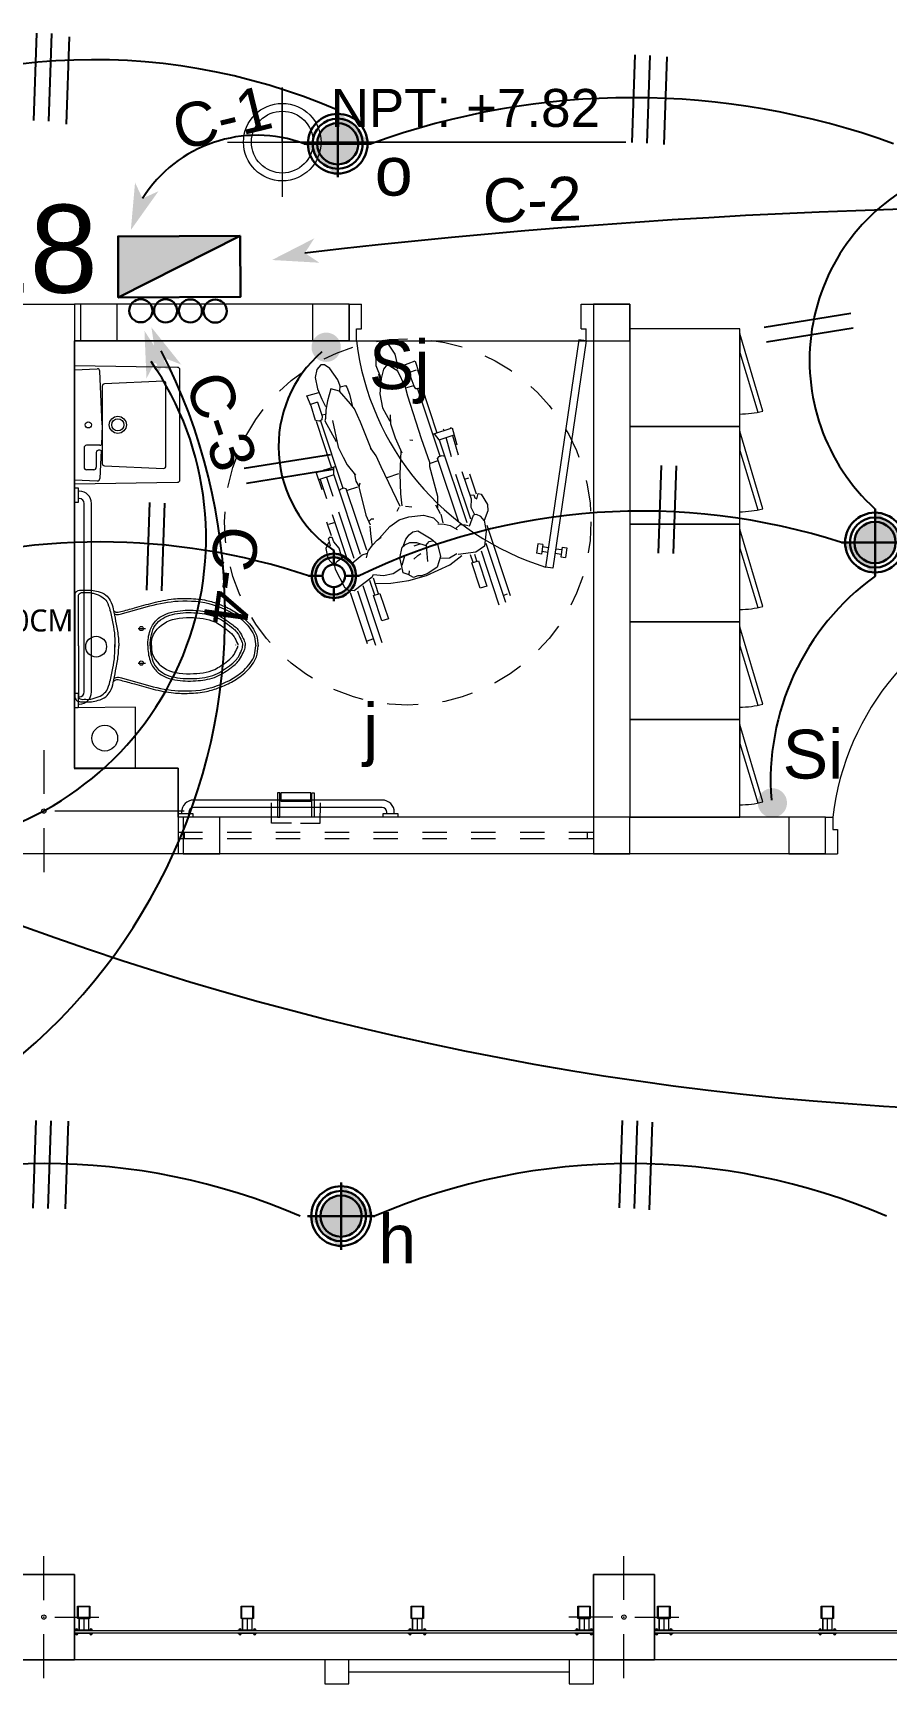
# Model space of a CAD drawing. Header units: metres. Extents: x -17 to 101, y 0 to 79.
# Drawn here: x 20.77 to 24.27, y 19.44 to 26.19 of the extents above; entities that cross this region are included whole.
import ezdxf

# ---------------------------------------------------------------- set-up
doc = ezdxf.new("R2010")
doc.units = ezdxf.units.M
for name, pattern in [('ACAD_ISO14W100', [25.5, 12, -3, 0.5, -3, 0.5, -3, 0.5, -3]), ('CONTINUA', [0]), ('DASHED2', [0.375, 0.25, -0.125]), ('HIDDEN', [9.525, 6.35, -3.175]), ('HIDDEN2', [0.1875, 0.125, -0.0625])]:
    doc.linetypes.add(name, pattern=pattern)
for name, color, linetype, lineweight in [('ALUMBRADO', 1, 'Continuous', 30), ('Cotas varias El', 253, 'Continuous', 13), ('TOMACORRIENTE', 5, 'HIDDEN2', 30)]:
    doc.layers.add(name, color=color, linetype=linetype, lineweight=lineweight)
doc.styles.add('JOS', font='arial.ttf', dxfattribs={"height": 1})
doc.styles.add('Santa Rosa 1 50', font='trebuc.ttf')
doc.styles.get("Standard").update_dxf_attribs({"font": 'arial.ttf'})

# ---------------------------------------------------------------- blocks, each defined once
blk = doc.blocks.new('LED')
at = {"layer": 'ALUMBRADO'}
h = blk.add_hatch(color=256, dxfattribs=at)
h.dxf.hatch_style = 1
edge = h.paths.add_edge_path(flags=17)
edge.add_arc((0, 0), 0.135, 0, 360)
edge = h.paths.add_edge_path()
edge.add_arc((0, 0), 0.162, 0, 360)
for points in [[(0, 0.185), (0, 0.082)], [(-0.185, 0), (-0.082, 0)], [(0.082, 0), (0.185, 0)], [(0, -0.082), (0, -0.185)]]:
    blk.add_lwpolyline(points, dxfattribs=at)
at = {"layer": 'ALUMBRADO', "linetype": 'CONTINUA', "ltscale": 0.003}
for radius in [0.162, 0.135, 0.0824]:
    blk.add_circle((0, 0), radius, dxfattribs=at)
blk = doc.blocks.new('LED PASILLO')
at = {"layer": 'ALUMBRADO'}
h = blk.add_hatch(color=202, dxfattribs=at)
h.dxf.hatch_style = 1
edge = h.paths.add_edge_path()
edge.add_line((0, 0.1376), (0, -0.1376))
edge.add_line((-0.1376, 0), (0.1376, 0))
edge = h.paths.add_edge_path()
edge.add_line((0, 0), (0, 0.0845))
edge.add_arc((0, 0), 0.0845, 90, 180)
edge.add_line((-0.0845, 0), (0, 0))
edge = h.paths.add_edge_path()
edge.add_line((0.0845, 0), (0, 0))
edge.add_line((0, 0), (0, -0.0845))
edge.add_arc((0, 0), 0.0845, 270, 360)
at = {"layer": 'ALUMBRADO', "color": 202}
for points in [[(0, 0.1376), (0, -0.1376)], [(-0.1376, 0), (0.1376, 0)]]:
    blk.add_lwpolyline(points, dxfattribs=at)
for radius in [0.1222, 0.1028, 0.0845]:
    blk.add_circle((0, 0), radius, dxfattribs=at)
blk = doc.blocks.new('TD ALUMBRADO 1')
at = {"layer": 'ALUMBRADO'}
h = blk.add_hatch(color=256, dxfattribs=at)
h.dxf.hatch_style = 1
h.paths.add_polyline_path([(-0.5, 0), (0, 0.25), (0, 0)])
at = {"layer": 'ALUMBRADO', "color": 5}
for points in [[(-0.5, 0), (0, 0.25), (0, 0), (-0.5, 0)], [(-0.5, 0), (-0.5, 0.25), (0, 0.25), (0, 0), (-0.5, 0)]]:
    blk.add_lwpolyline(points, dxfattribs=at)
for centre in [(-0.3965, 0.3074), (-0.295, 0.3065), (-0.1934, 0.3056), (-0.0919, 0.3047)]:
    blk.add_circle(centre, 0.0473, dxfattribs=at)

msp = doc.modelspace()

# ---------------------------------------------------------------- hatches: boundary and pattern name
at = {"layer": 'ALUMBRADO', "linetype": 'ACAD_ISO14W100', "lineweight": 25, "ltscale": 0.05}
for points in [[(21.1749, 25.388), (21.1921, 25.5821), (21.2226, 25.517), (21.288, 25.5466)], [(21.7527, 25.265), (21.9472, 25.2539), (21.8873, 25.2935), (21.9261, 25.3539)], [(21.2306, 24.9751), (21.2389, 24.7804), (21.2723, 24.844), (21.3363, 24.8114)], [(21.2593, 24.9892), (21.2873, 24.7964), (21.3141, 24.863), (21.381, 24.8371)]]:
    msp.add_hatch(color=6, dxfattribs=at).paths.add_polyline_path(points)
at = {"layer": 'ALUMBRADO', "lineweight": 25}
h = msp.add_hatch(color=102, dxfattribs=at)
h.dxf.hatch_style = 1
h.paths.add_polyline_path([(21.9147, 24.9079, -1), (22.0347, 24.9079, -1)])
h = msp.add_hatch(color=102, dxfattribs=at)
h.dxf.hatch_style = 1
h.paths.add_polyline_path([(23.7416, 23.0424, -1), (23.8616, 23.0424, -1)])

# ---------------------------------------------------------------- linework, layer by layer
at = {"layer": 'ALUMBRADO', "color": 114, "lineweight": 25}
for points in [[(20.7781, 25.8356), (20.7905, 26.1943)], [(20.8395, 25.8333), (20.8519, 26.192)], [(20.9117, 25.8205), (20.9241, 26.1792)], [(23.2278, 25.7459), (23.2402, 26.1046)], [(23.2892, 25.7436), (23.3016, 26.1023)], [(23.3583, 25.738), (23.3707, 26.0967)], [(23.7681, 24.9905), (24.1225, 25.0476)], [(23.7778, 24.9298), (24.1321, 24.9869)], [(21.6384, 24.4122), (21.9927, 24.4693)], [(21.648, 24.3515), (22.0023, 24.4086)], [(23.3356, 24.0653), (23.348, 24.424)], [(23.397, 24.063), (23.4094, 24.4217)], [(21.2399, 23.913), (21.2523, 24.2717)], [(21.3012, 23.9107), (21.3136, 24.2694)], [(20.775, 21.3838), (20.7874, 21.7425)], [(20.8364, 21.3815), (20.8488, 21.7402)], [(20.9072, 21.3802), (20.9196, 21.7389)], [(23.1751, 21.3839), (23.1875, 21.7425)], [(23.2365, 21.3816), (23.2489, 21.7403)], [(23.2981, 21.3767), (23.3105, 21.7354)]]:
    msp.add_lwpolyline(points, dxfattribs=at)
at = {"layer": 'ALUMBRADO', "lineweight": 25}
for centre, radius, start, end in [((21.0205, 23.5522), 2.5329, 66.71046, 120.20719), ((23.2286, 22.8017), 3.1278, 70.01247, 109.98753), ((21.6917, 25.2206), 0.555, 69.68481, 147.72744), ((24.7774, 24.8542), 0.8238, 114.539, 227.58417), ((25.1949, -2.9639, 19896.2784), 28.4502, 77.24148, 96.67714), ((19.1946, 23.8128), 2.366, 280.73889, 27.16252), ((22.2918, 24.5011), 0.5123, 130.87138, 236.10883), ((23.2674, 21.5793), 2.6578, 72.10202, 115.81342), ((21.0499, 21.4287), 2.6822, 71.47226, 108.52751), ((24.8294, 23.1329), 1.0351, 125.94373, 184.39022), ((20.8208, 18.905), 2.6607, 66.80916, 113.19026), ((23.2209, 18.905), 2.6607, 66.80916, 113.19026)]:
    msp.add_arc(centre, radius, start, end, dxfattribs=at)
at = {"layer": 'ALUMBRADO', "linetype": 'CONTINUA', "lineweight": 25}
for centre, radius, start, end in [((20.212, 24.1272), 1.271, 280.90012, 34.62103), ((25.0319, 34.2983), 12.5211, 248.54543, 290.93957)]:
    msp.add_arc(centre, radius, start, end, dxfattribs=at)
at = {"layer": 'Cotas varias El', "ltscale": 0.05}
for p, q in [((22.0686, 25.0839), (22.0686, 24.9339)), ((23.0686, 25.0839), (23.0686, 22.8339)), ((23.0686, 25.0839), (23.2186, 25.0839)), ((23.2186, 25.0839), (23.2186, 22.9839))]:
    msp.add_line(p, q, dxfattribs=at)
at = {"layer": 'Cotas varias El'}
for p, q in [((22.0686, 25.0839), (22.1186, 25.0839)), ((22.0986, 25.0839), (22.1186, 25.0839)), ((22.1186, 24.9839), (22.1186, 25.0839)), ((23.0186, 24.9839), (23.0186, 25.0839)), ((23.0186, 25.0839), (23.0686, 25.0839)), ((22.0986, 24.9839), (22.1186, 24.9839)), ((22.0986, 24.9339), (22.0986, 24.9839)), ((23.0186, 24.9839), (23.0386, 24.9839)), ((23.0386, 24.9339), (23.0386, 24.9839)), ((22.0686, 24.9339), (22.0986, 24.9339)), ((23.0089, 24.9383), (22.8733, 24.0081)), ((23.0386, 24.9339), (22.903, 24.0038)), ((23.0386, 24.9339), (23.0089, 24.9383)), ((23.0386, 24.9339), (23.0686, 24.9339)), ((20.9436, 24.8155), (21.0376, 24.8196)), ((21.0576, 24.5901), (21.048, 24.8101)), ((21.0576, 24.5901), (21.0541, 24.5087)), ((20.9831, 24.4964), (20.9831, 24.4164)), ((21.0476, 24.5064), (20.9931, 24.5064)), ((21.0331, 24.4764), (21.0331, 24.4164)), ((21.0476, 24.4864), (21.0431, 24.4864)), ((21.053, 24.4848), (21.048, 24.3702)), ((21.0231, 24.4064), (20.9931, 24.4064)), ((20.9436, 24.3647), (21.0376, 24.3606)), ((20.9636, 24.3183), (20.9586, 24.3183)), ((20.9636, 24.2883), (20.9586, 24.2883)), ((20.9836, 23.4968), (20.9836, 24.2683)), ((21.0136, 23.4968), (21.0136, 24.2683)), ((22.8418, 24.1036), (22.836, 24.0641)), ((22.8558, 24.0612), (22.836, 24.0641)), ((22.8616, 24.1008), (22.8418, 24.1036)), ((22.8616, 24.1008), (22.8558, 24.0612)), ((22.882, 24.0675), (22.8572, 24.0711)), ((22.8849, 24.0872), (22.8601, 24.0909)), ((22.9364, 24.0595), (22.9117, 24.0631)), ((22.9145, 24.0829), (22.9393, 24.0793)), ((22.9407, 24.0892), (22.935, 24.0496)), ((22.9407, 24.0892), (22.9605, 24.0863)), ((22.9605, 24.0863), (22.9547, 24.0467)), ((22.903, 24.0038), (22.8733, 24.0081)), ((22.903, 24.0038), (22.8733, 24.0081)), ((22.903, 24.0038), (22.8733, 24.0081)), ((22.935, 24.0496), (22.9547, 24.0467)), ((20.9461, 23.8973), (20.9461, 23.4727)), ((20.96, 23.685), (20.96, 23.8864)), ((20.9691, 23.9135), (20.9691, 23.9135)), ((20.9691, 23.9135), (21.0132, 23.9135)), ((20.9461, 23.5415), (20.9461, 23.7834)), ((21.2043, 23.7563), (21.2352, 23.7563)), ((20.96, 23.685), (20.96, 23.4837)), ((21.2043, 23.6146), (21.2352, 23.6146)), ((20.9586, 23.4768), (20.9636, 23.4768)), ((20.9691, 23.4565), (21.0132, 23.4565)), ((20.9586, 23.4468), (20.9636, 23.4468)), ((22.2036, 23.0539), (21.4321, 23.0539)), ((21.3821, 23.0039), (21.3821, 22.9989)), ((21.4121, 23.0039), (21.4121, 22.9989)), ((22.2036, 23.0239), (21.4321, 23.0239)), ((22.2236, 22.9989), (22.2236, 23.0039)), ((22.2536, 22.9989), (22.2536, 23.0039)), ((24.0186, 22.9839), (24.0486, 22.9839)), ((24.0486, 22.9839), (24.0486, 22.9339)), ((24.0486, 22.9339), (24.0686, 22.9339)), ((24.0686, 22.9339), (24.0686, 22.8339)), ((24.0186, 22.8339), (24.0686, 22.8339)), ((24.0486, 22.8339), (24.0686, 22.8339)), ((20.9631, 19.7026), (21.0012, 19.7026)), ((20.9631, 19.6559), (20.9631, 19.7026)), ((20.9631, 19.7026), (20.9631, 19.6559)), ((20.9631, 19.7026), (21.0012, 19.7026)), ((20.9631, 19.6559), (20.9631, 19.7026)), ((20.9631, 19.7026), (20.9631, 19.6559)), ((20.9821, 19.7026), (20.9821, 19.6559)), ((20.9821, 19.7026), (20.9821, 19.6559)), ((21.0012, 19.7026), (21.0012, 19.6559)), ((21.0012, 19.7026), (21.0012, 19.6559)), ((21.0012, 19.7026), (21.0012, 19.6559)), ((21.0012, 19.7026), (21.0012, 19.6559)), ((21.6326, 19.7026), (21.6707, 19.7026)), ((21.6326, 19.6559), (21.6326, 19.7026)), ((21.6326, 19.7026), (21.6326, 19.6559)), ((21.6326, 19.7026), (21.6707, 19.7026)), ((21.6326, 19.6559), (21.6326, 19.7026)), ((21.6326, 19.7026), (21.6326, 19.6559)), ((21.6516, 19.7026), (21.6516, 19.6559)), ((21.6516, 19.7026), (21.6516, 19.6559)), ((21.6707, 19.7026), (21.6707, 19.6559)), ((21.6707, 19.7026), (21.6707, 19.6559)), ((21.6707, 19.7026), (21.6707, 19.6559)), ((21.6707, 19.7026), (21.6707, 19.6559)), ((22.3286, 19.7026), (22.3667, 19.7026)), ((22.3286, 19.6559), (22.3286, 19.7026)), ((22.3286, 19.7026), (22.3286, 19.6559)), ((22.3286, 19.7026), (22.3667, 19.7026)), ((22.3286, 19.6559), (22.3286, 19.7026)), ((22.3286, 19.7026), (22.3286, 19.6559)), ((22.3476, 19.7026), (22.3476, 19.6559)), ((22.3476, 19.7026), (22.3476, 19.6559)), ((22.3667, 19.7026), (22.3667, 19.6559)), ((22.3667, 19.7026), (22.3667, 19.6559)), ((22.3667, 19.7026), (22.3667, 19.6559)), ((22.3667, 19.7026), (22.3667, 19.6559)), ((23.0115, 19.7026), (23.0496, 19.7026)), ((23.0115, 19.6559), (23.0115, 19.7026)), ((23.0115, 19.7026), (23.0115, 19.6559)), ((23.0115, 19.7026), (23.0496, 19.7026)), ((23.0115, 19.6559), (23.0115, 19.7026)), ((23.0115, 19.7026), (23.0115, 19.6559)), ((23.0305, 19.7026), (23.0305, 19.6559)), ((23.0305, 19.7026), (23.0305, 19.6559)), ((23.0496, 19.7026), (23.0496, 19.6559)), ((23.0496, 19.7026), (23.0496, 19.6559)), ((23.0496, 19.7026), (23.0496, 19.6559)), ((23.0496, 19.7026), (23.0496, 19.6559)), ((23.3381, 19.7026), (23.3762, 19.7026)), ((23.3381, 19.6559), (23.3381, 19.7026)), ((23.3381, 19.7026), (23.3381, 19.6559)), ((23.3381, 19.7026), (23.3762, 19.7026)), ((23.3381, 19.6559), (23.3381, 19.7026)), ((23.3381, 19.7026), (23.3381, 19.6559)), ((23.3571, 19.7026), (23.3571, 19.6559)), ((23.3571, 19.7026), (23.3571, 19.6559)), ((23.3762, 19.7026), (23.3762, 19.6559)), ((23.3762, 19.7026), (23.3762, 19.6559)), ((23.3762, 19.7026), (23.3762, 19.6559)), ((23.3762, 19.7026), (23.3762, 19.6559)), ((24.0076, 19.7026), (24.0457, 19.7026)), ((24.0076, 19.6559), (24.0076, 19.7026)), ((24.0076, 19.7026), (24.0076, 19.6559)), ((24.0076, 19.7026), (24.0457, 19.7026)), ((24.0076, 19.6559), (24.0076, 19.7026)), ((24.0076, 19.7026), (24.0076, 19.6559)), ((24.0266, 19.7026), (24.0266, 19.6559)), ((24.0266, 19.7026), (24.0266, 19.6559)), ((24.0457, 19.7026), (24.0457, 19.6559)), ((24.0457, 19.7026), (24.0457, 19.6559)), ((24.0457, 19.7026), (24.0457, 19.6559)), ((24.0457, 19.7026), (24.0457, 19.6559)), ((21.0008, 19.6559), (20.9627, 19.6559)), ((21.0008, 19.6559), (20.9627, 19.6559)), ((21.6707, 19.6559), (21.6326, 19.6559)), ((21.6707, 19.6559), (21.6326, 19.6559)), ((22.3667, 19.6559), (22.3286, 19.6559)), ((22.3667, 19.6559), (22.3286, 19.6559)), ((23.0496, 19.6559), (23.0115, 19.6559)), ((23.0496, 19.6559), (23.0115, 19.6559)), ((23.3758, 19.6559), (23.3377, 19.6559)), ((23.3758, 19.6559), (23.3377, 19.6559)), ((24.0457, 19.6559), (24.0076, 19.6559)), ((24.0457, 19.6559), (24.0076, 19.6559))]:
    msp.add_line(p, q, dxfattribs=at)
at = {"layer": 'Cotas varias El', "linetype": 'HIDDEN', "ltscale": 1.5}
for p, q in [((22.185, 24.9146), (22.1767, 24.8915)), ((22.1767, 24.8915), (22.1782, 24.8331)), ((22.1975, 24.9329), (22.185, 24.9146)), ((22.2081, 24.9359), (22.1975, 24.9329)), ((22.2244, 24.9281), (22.2081, 24.9359)), ((22.2573, 24.8793), (22.2244, 24.9281)), ((22.2684, 24.8315), (22.2573, 24.8793)), ((21.9359, 24.8164), (21.9295, 24.7837)), ((21.953, 24.8356), (21.9359, 24.8164)), ((21.9681, 24.8365), (21.953, 24.8356)), ((21.9894, 24.8209), (21.9681, 24.8365)), ((22.0229, 24.775), (21.9894, 24.8209)), ((22.1782, 24.8331), (22.1979, 24.7821)), ((22.2094, 24.8185), (22.1998, 24.7796)), ((22.2242, 24.837), (22.2094, 24.8185)), ((22.2684, 24.8104), (22.2242, 24.837)), ((22.2673, 24.8183), (22.2684, 24.8315)), ((22.2988, 24.7446), (22.2684, 24.8104)), ((22.3383, 24.8504), (22.2806, 24.8287)), ((22.313, 24.8049), (22.3442, 24.8151)), ((22.3394, 24.8506), (22.3539, 24.8048)), ((22.3481, 24.8158), (22.368, 24.7583)), ((21.9295, 24.7837), (21.9385, 24.7377)), ((22.0325, 24.7487), (22.0229, 24.775)), ((22.0308, 24.7289), (22.0325, 24.7487)), ((22.0322, 24.7455), (22.0533, 24.7511)), ((22.0533, 24.7511), (22.0591, 24.745)), ((22.0591, 24.745), (22.0695, 24.7151)), ((22.1888, 24.7991), (22.1985, 24.7639)), ((22.1998, 24.7796), (22.1946, 24.7166)), ((22.3089, 24.7081), (22.2988, 24.7446)), ((22.3321, 24.7496), (22.3039, 24.741)), ((22.313, 24.8049), (22.3333, 24.7499)), ((22.3411, 24.7372), (22.3333, 24.7499)), ((22.4407, 24.4616), (22.3481, 24.7406)), ((22.3645, 24.7456), (22.3498, 24.7369)), ((22.368, 24.7583), (22.3645, 24.7456)), ((22.3646, 24.7484), (22.4281, 24.5571)), ((21.896, 24.7093), (21.9451, 24.7223)), ((21.9126, 24.6664), (21.896, 24.7093)), ((21.9386, 24.6828), (21.9099, 24.6738)), ((21.9385, 24.7377), (21.9565, 24.6957)), ((21.9386, 24.6828), (21.9585, 24.626)), ((21.9565, 24.6957), (21.9723, 24.6647)), ((21.9802, 24.6891), (21.9733, 24.6496)), ((21.9934, 24.7378), (21.9802, 24.6891)), ((22.0289, 24.7274), (21.9934, 24.7378)), ((22.0736, 24.6768), (22.0289, 24.7274)), ((22.0695, 24.7151), (22.0808, 24.67)), ((22.0902, 24.6563), (22.0736, 24.6768)), ((22.1946, 24.7166), (22.205, 24.6603)), ((22.3652, 24.5333), (22.3089, 24.7081)), ((22.3487, 24.7369), (22.3411, 24.7372)), ((21.9306, 24.6074), (21.9127, 24.6681)), ((21.9459, 24.6053), (21.9306, 24.6074)), ((21.9332, 24.6051), (21.9967, 24.4139)), ((21.9569, 24.6112), (21.9459, 24.6053)), ((22.0437, 24.3298), (21.9511, 24.6087)), ((21.9585, 24.626), (21.9569, 24.6112)), ((21.9709, 24.6324), (21.9589, 24.6298)), ((21.9719, 24.6159), (21.9697, 24.6064)), ((21.9697, 24.6064), (22.0162, 24.5219)), ((21.9733, 24.6496), (21.9719, 24.6159)), ((22, 24.608), (22.0234, 24.4985)), ((22.1149, 24.6009), (22.0902, 24.6563)), ((22.205, 24.6603), (22.2356, 24.6047)), ((22.2366, 24.6313), (22.2376, 24.5941)), ((22.1592, 24.4919), (22.1149, 24.6009)), ((22.2376, 24.5941), (22.2565, 24.5368)), ((22.2565, 24.5368), (22.2839, 24.4756)), ((22.4107, 24.5514), (22.4909, 24.578)), ((22.4371, 24.5288), (22.4186, 24.5534)), ((22.4373, 24.5287), (22.4988, 24.5491)), ((22.4572, 24.5668), (22.4557, 24.5718)), ((22.4873, 24.4596), (22.4653, 24.5378)), ((22.4831, 24.5795), (22.4841, 24.5758)), ((22.4909, 24.578), (22.5098, 24.5089)), ((22.4922, 24.5469), (22.5146, 24.4673)), ((22.0234, 24.4985), (22.0437, 24.4575)), ((22.1592, 24.4919), (22.1553, 24.4926)), ((22.1792, 24.4633), (22.1592, 24.4919)), ((22.28, 24.4822), (22.2767, 24.3878)), ((22.3301, 24.5261), (22.3169, 24.5272)), ((22.3989, 24.4357), (22.3652, 24.5333)), ((22.4374, 24.5287), (22.5499, 24.1897)), ((22.0141, 24.4197), (21.9339, 24.393)), ((21.9673, 24.4052), (21.9665, 24.4076)), ((22.0065, 24.3858), (22.0065, 24.4166)), ((22.0437, 24.4575), (22.0608, 24.4269)), ((22.0608, 24.4269), (22.0943, 24.3845)), ((22.1993, 24.4182), (22.1792, 24.4633)), ((22.2772, 24.2555), (22.1993, 24.4182)), ((22.3992, 24.4178), (22.3989, 24.4357)), ((22.4313, 24.297), (22.3992, 24.4178)), ((22.4012, 24.4329), (22.4338, 24.4442)), ((22.4308, 24.4529), (22.4377, 24.4601)), ((22.5178, 24.1911), (22.4308, 24.4529)), ((22.4377, 24.4601), (22.4496, 24.464)), ((22.4496, 24.464), (22.4594, 24.4624)), ((21.9339, 24.393), (21.957, 24.3251)), ((22.0063, 24.3855), (21.9436, 24.3647)), ((21.9501, 24.3669), (21.9763, 24.288)), ((22.0032, 24.2969), (21.9776, 24.374)), ((22.0063, 24.3855), (22.1144, 24.0601)), ((22.0616, 24.3224), (22.1044, 24.3359)), ((22.0905, 24.3884), (22.0958, 24.3593)), ((22.0958, 24.3593), (22.1091, 24.3363)), ((22.1121, 24.3515), (22.1081, 24.336)), ((22.1081, 24.336), (22.137, 24.2208)), ((22.2245, 24.3743), (22.2719, 24.3904)), ((22.2767, 24.3878), (22.2792, 24.3081)), ((22.5044, 24.3882), (22.5651, 24.2053)), ((22.5691, 24.2859), (22.5321, 24.3974)), ((22.5413, 24.3671), (22.559, 24.373)), ((22.5621, 24.39), (22.5893, 24.308)), ((22.0352, 24.3264), (22.0283, 24.3193)), ((22.0471, 24.3304), (22.0352, 24.3264)), ((22.0569, 24.3288), (22.0471, 24.3304)), ((22.1407, 24.0764), (22.0569, 24.3288)), ((22.2792, 24.3081), (22.2843, 24.2584)), ((22.4313, 24.2506), (22.4313, 24.297)), ((22.5638, 24.3026), (22.5795, 24.3038)), ((22.5688, 24.2511), (22.5691, 24.2871)), ((22.5795, 24.3038), (22.5833, 24.2915)), ((22.5833, 24.2915), (22.591, 24.2872)), ((22.591, 24.2872), (22.5972, 24.3085)), ((22.5972, 24.3085), (22.609, 24.307)), ((22.609, 24.307), (22.6348, 24.2642)), ((21.9986, 24.2234), (22.0572, 24.0471)), ((22.0894, 24.0428), (22.0263, 24.2326)), ((22.137, 24.2208), (22.1546, 24.1801)), ((22.149, 24.1948), (22.1608, 24.205)), ((22.1608, 24.205), (22.1699, 24.2053)), ((22.2358, 24.1743), (22.2736, 24.2013)), ((22.2719, 24.252), (22.2636, 24.2349)), ((22.2736, 24.2013), (22.3124, 24.2132)), ((22.3258, 24.2532), (22.2995, 24.2554)), ((22.3124, 24.2132), (22.3729, 24.2201)), ((22.3729, 24.2201), (22.4135, 24.2095)), ((22.4135, 24.2095), (22.4355, 24.1881)), ((22.4428, 24.2262), (22.4232, 24.2612)), ((22.4533, 24.1885), (22.4448, 24.2243)), ((22.5612, 24.1755), (22.5785, 24.2209)), ((22.5834, 24.2219), (22.5688, 24.2511)), ((22.5905, 24.2225), (22.5785, 24.2209)), ((22.6079, 24.2155), (22.5905, 24.2225)), ((22.621, 24.1979), (22.6079, 24.2155)), ((22.6366, 24.2386), (22.621, 24.1979)), ((22.6348, 24.2642), (22.6366, 24.2386)), ((21.9765, 24.1925), (21.9947, 24.1376)), ((21.9851, 24.1832), (22.0079, 24.1908)), ((22.1537, 24.1747), (22.1564, 24.1458)), ((22.1564, 24.1458), (22.1613, 24.1001)), ((22.1911, 24.1247), (22.2358, 24.1743)), ((22.3005, 24.1224), (22.3146, 24.1396)), ((22.3146, 24.1396), (22.3298, 24.152)), ((22.3298, 24.152), (22.3498, 24.1564)), ((22.3498, 24.1564), (22.4047, 24.124)), ((22.4325, 24.1846), (22.4584, 24.1838)), ((22.4584, 24.1838), (22.4821, 24.1783)), ((22.4821, 24.1783), (22.5103, 24.1613)), ((22.5042, 24.1646), (22.5234, 24.1818)), ((22.5234, 24.1818), (22.5443, 24.1806)), ((22.5443, 24.1806), (22.5564, 24.1781)), ((22.621, 24.1979), (22.6303, 24.1547)), ((22.6303, 24.1547), (22.6224, 24.0933)), ((22.6321, 24.1792), (22.7275, 23.8918)), ((21.9846, 24.1091), (21.9732, 24.0835)), ((21.9732, 24.0835), (21.9808, 24.0423)), ((21.9911, 24.0945), (21.9811, 24.0909)), ((21.9848, 24.1221), (21.9869, 24.1287)), ((21.9848, 24.1221), (21.9911, 24.0945)), ((21.9993, 24.1285), (21.9869, 24.1287)), ((22.0066, 24.1112), (21.9993, 24.1285)), ((22.0274, 24.085), (22.0066, 24.1112)), ((22.0392, 24.0474), (22.0274, 24.085)), ((22.1221, 24.0573), (22.1434, 24.0643)), ((22.1395, 24.0459), (22.1467, 24.0726)), ((22.1467, 24.0726), (22.1637, 24.0969)), ((22.1637, 24.0969), (22.1828, 24.1181)), ((22.1828, 24.1181), (22.1997, 24.1299)), ((22.2768, 24.046), (22.2863, 24.0899)), ((22.2863, 24.0899), (22.2963, 24.0992)), ((22.291, 24.0958), (22.3005, 24.1224)), ((22.2963, 24.0992), (22.3166, 24.108)), ((22.3166, 24.108), (22.3445, 24.1089)), ((22.3347, 24.0945), (22.3601, 24.1032)), ((22.3445, 24.1089), (22.3828, 24.0965)), ((22.3506, 24.0558), (22.3624, 24.064)), ((22.3828, 24.0965), (22.3967, 24.1124)), ((22.3835, 24.0959), (22.3899, 24.0307)), ((22.3967, 24.1124), (22.4097, 24.1154)), ((22.4047, 24.124), (22.4298, 24.1018)), ((22.4298, 24.1018), (22.4429, 24.0509)), ((22.5876, 24.0683), (22.5148, 24.0588)), ((22.6224, 24.0933), (22.5876, 24.0683)), ((22.6087, 24.074), (22.6819, 23.8535)), ((22.7097, 23.8627), (22.6292, 24.1048)), ((21.9808, 24.0423), (22.009, 24.0136)), ((22.009, 24.0136), (22.011, 23.9988)), ((22.0101, 24.0147), (22.0172, 24.0295)), ((22.011, 23.9988), (22.0501, 23.9252)), ((22.0172, 24.0295), (22.044, 24.05)), ((22.044, 24.05), (22.0807, 24.0217)), ((22.0814, 24.0236), (22.1221, 24.0573)), ((22.2488, 23.9821), (22.281, 24.0023)), ((22.2839, 24.0097), (22.2768, 24.046)), ((22.2905, 23.9847), (22.2839, 24.0097)), ((22.2952, 24.0524), (22.2842, 24.0145)), ((22.3333, 24.0405), (22.3506, 24.0558)), ((22.3849, 23.9727), (22.4806, 24.0164)), ((22.4297, 24.007), (22.3915, 23.9813)), ((22.4429, 24.0509), (22.4297, 24.007)), ((22.4797, 24.0443), (22.4404, 24.0425)), ((22.5102, 24.0616), (22.4797, 24.0443)), ((22.4806, 24.0164), (22.5303, 24.0547)), ((22.5768, 24.0265), (22.5662, 24.0584)), ((22.5713, 24.0247), (22.5979, 24.0335)), ((22.6057, 23.9211), (22.5713, 24.0247)), ((22.5921, 24.0323), (22.5831, 24.0594)), ((22.5979, 24.0335), (22.6323, 23.9299)), ((22.0891, 23.9116), (22.1626, 23.9673)), ((22.2039, 23.698), (22.1267, 23.9304)), ((22.1738, 23.8927), (22.1538, 23.953)), ((22.1626, 23.9673), (22.1681, 23.9778)), ((22.1891, 23.8985), (22.168, 23.9622)), ((22.1681, 23.9778), (22.2087, 23.9735)), ((22.1753, 23.94), (22.2395, 23.9422)), ((22.2087, 23.9735), (22.2488, 23.9821)), ((22.2395, 23.9422), (22.313, 23.9531)), ((22.3108, 23.977), (22.2905, 23.9847)), ((22.3322, 23.9656), (22.3108, 23.977)), ((22.313, 23.9531), (22.3849, 23.9727)), ((22.3148, 23.9768), (22.3162, 23.9926)), ((22.3501, 23.9713), (22.3322, 23.9656)), ((22.3648, 23.9716), (22.3501, 23.9713)), ((22.3915, 23.9813), (22.3648, 23.9716)), ((22.6323, 23.9299), (22.6057, 23.9211)), ((22.0501, 23.9252), (22.0665, 23.9134)), ((22.0665, 23.9134), (22.0891, 23.9116)), ((22.0725, 23.9034), (22.142, 23.6944)), ((22.1026, 23.9104), (22.1762, 23.6887)), ((22.1684, 23.8909), (22.195, 23.8997)), ((22.2028, 23.7873), (22.1684, 23.8909)), ((22.195, 23.8997), (22.2294, 23.7961)), ((22.7159, 23.8969), (22.7008, 23.8919)), ((22.2294, 23.7961), (22.2028, 23.7873)), ((22.1434, 23.7065), (22.1663, 23.7141))]:
    msp.add_line(p, q, dxfattribs=at)
at = {"layer": 'Cotas varias El', "linetype": 'Continuous'}
for p, q in [((20.8186, 23.2589), (20.8186, 23.0789)), ((21.3936, 23.0089), (20.8636, 23.0089)), ((23.0686, 22.9839), (21.3686, 22.9839)), ((20.8186, 22.9389), (20.8186, 22.7589)), ((23.0686, 22.8339), (21.3686, 22.8339)), ((20.8186, 19.7789), (20.8186, 19.9589)), ((23.1936, 19.779), (23.1936, 19.959)), ((20.8636, 19.7089), (21.0436, 19.7089)), ((23.1486, 19.709), (22.9686, 19.709)), ((23.2386, 19.709), (23.4186, 19.709)), ((20.8186, 19.4589), (20.8186, 19.6389)), ((23.1936, 19.459), (23.1936, 19.639)), ((21.9686, 19.534), (21.9686, 19.4351)), ((22.0675, 19.534), (21.9686, 19.534)), ((22.0675, 19.4351), (22.0675, 19.534)), ((22.9697, 19.534), (22.9697, 19.4351)), ((23.0686, 19.534), (22.9697, 19.534)), ((23.0686, 19.4351), (23.0686, 19.534)), ((21.9686, 19.4351), (22.0675, 19.4351)), ((22.9697, 19.4351), (23.0686, 19.4351))]:
    msp.add_line(p, q, dxfattribs=at)
at = {"layer": 'Cotas varias El', "linetype": 'DASHED2', "ltscale": 0.3}
for p, q in [((21.3686, 22.922), (23.0686, 22.922)), ((21.3686, 22.897), (23.0686, 22.897))]:
    msp.add_line(p, q, dxfattribs=at)
at = {"layer": 'Cotas varias El', "linetype": 'DASHED2'}
for p, q in [((21.3936, 22.922), (21.3936, 22.897)), ((23.0436, 22.922), (23.0436, 22.897))]:
    msp.add_line(p, q, dxfattribs=at)
at = {"layer": 'Cotas varias El', "ltscale": 1.3}
msp.add_lwpolyline([(21.5708, 25.7476), (23.2017, 25.7476), (21.7949, 25.7476), (21.7949, 25.9717), (21.7949, 25.5235)], dxfattribs=at)
at = {"layer": 'Cotas varias El', "linetype": 'Continuous'}
for points in [[(20.6936, 25.0839), (20.9436, 25.0839), (20.9436, 23.1839), (21.3686, 23.1839), (21.3686, 22.8339), (20.2686, 22.8339), (20.2686, 23.1839), (20.6936, 23.184)], [(20.9436, 19.5339), (20.6936, 19.5339), (20.6936, 19.8839), (20.9436, 19.8839)], [(23.3186, 19.534), (23.0686, 19.534), (23.0686, 19.884), (23.3186, 19.884)]]:
    msp.add_lwpolyline(points, close=True, dxfattribs=at)
at = {"layer": 'Cotas varias El'}
for points in [[(20.2686, 22.9839), (20.2686, 23.1839), (20.6927, 23.184), (20.6936, 25.0839), (20.9436, 25.0839), (20.9436, 23.1839), (21.3686, 23.1839), (21.3686, 22.9839)], [(23.2186, 24.5839), (23.6686, 24.5839), (23.6686, 24.9839), (23.2186, 24.9839)], [(23.2186, 24.1839), (23.6686, 24.1839), (23.6686, 24.5839), (23.2186, 24.5839)], [(23.2186, 23.7839), (23.6686, 23.7839), (23.6686, 24.1839), (23.2186, 24.1839)], [(23.2186, 23.3839), (23.6686, 23.3839), (23.6686, 23.7839), (23.2186, 23.7839)], [(23.2186, 22.9839), (23.6686, 22.9839), (23.6686, 23.3839), (23.2186, 23.3839)], [(35.2186, 22.8339), (35.2186, 19.5339), (6.4186, 19.5339), (6.4186, 22.8339)]]:
    msp.add_lwpolyline(points, dxfattribs=at)
at = {"layer": 'Cotas varias El', "ltscale": 0.05}
for points in [[(22.0686, 25.0839), (20.9436, 25.0839)], [(22.0686, 24.9339), (20.9436, 24.9339)], [(24.0186, 22.9839), (23.2186, 22.9839)], [(24.0186, 22.8339), (24.0186, 22.9839)], [(24.0186, 22.8339), (23.0686, 22.8339)]]:
    msp.add_lwpolyline(points, dxfattribs=at)
at = {"layer": 'Cotas varias El'}
for points in [[(20.9686, 25.0839), (20.9686, 24.9339), (21.1186, 24.9339), (21.1186, 25.0839)], [(21.9186, 25.0839), (21.9186, 24.9339), (22.0686, 24.9339), (22.0686, 25.0839)], [(23.2186, 25.0839), (23.0686, 25.0839), (23.0686, 24.9339), (23.2186, 24.9339)], [(20.9436, 24.9339), (23.0686, 24.9339), (23.0686, 22.9839), (21.3686, 22.9839), (21.3686, 23.1839), (20.9436, 23.184)], [(20.9586, 24.2718), (20.9436, 24.2718), (20.9436, 24.3318), (20.9586, 24.3318)], [(20.9586, 23.4318), (20.9436, 23.4318), (20.9436, 23.4918), (20.9586, 23.4918)], [(20.9436, 23.1818), (21.1937, 23.184), (21.1937, 23.434), (20.9436, 23.4318)], [(21.7755, 22.9839), (21.7845, 22.9839), (21.7845, 23.0839), (21.7755, 23.0839)], [(21.9115, 23.0489), (21.9115, 23.0839), (21.7895, 23.0839), (21.7895, 23.0489)], [(21.9255, 22.9839), (21.9165, 22.9839), (21.9165, 23.0839), (21.9255, 23.0839)], [(21.4286, 22.9989), (21.4286, 22.9839), (21.3686, 22.9839), (21.3686, 22.9989)], [(21.3886, 22.9839), (21.3886, 22.8339), (21.5386, 22.8339), (21.5386, 22.9839)], [(22.2686, 22.9989), (22.2686, 22.9839), (22.2086, 22.9839), (22.2086, 22.9989)], [(23.0686, 22.9839), (23.0686, 22.8339), (23.2186, 22.8339), (23.2186, 22.9839)], [(23.8686, 22.9839), (23.8686, 22.8339), (24.0186, 22.8339), (24.0186, 22.9839)], [(20.9436, 19.8839), (20.6936, 19.8839), (20.6936, 19.5339), (20.9436, 19.5339)], [(23.3186, 19.884), (23.0686, 19.884), (23.0686, 19.534), (23.3186, 19.534)], [(21.0075, 19.7026), (21.0052, 19.7026), (20.9567, 19.7026), (20.9567, 19.7049), (20.9567, 19.7511), (20.9567, 19.7534), (21.0075, 19.7534), (21.0075, 19.7511)], [(21.0052, 19.7049), (21.0052, 19.7511), (20.959, 19.7511), (20.959, 19.7049)], [(23.3825, 19.7026), (23.3802, 19.7026), (23.3317, 19.7026), (23.3317, 19.7049), (23.3317, 19.7511), (23.3317, 19.7534), (23.3825, 19.7534), (23.3825, 19.7511)], [(23.3802, 19.7049), (23.3802, 19.7511), (23.334, 19.7511), (23.334, 19.7049)], [(20.9436, 19.6446), (23.0686, 19.6446), (23.0686, 19.6526), (20.9436, 19.6526)], [(23.3186, 19.6446), (25.4436, 19.6446), (25.4436, 19.6526), (23.3186, 19.6526)]]:
    msp.add_lwpolyline(points, close=True, dxfattribs=at)
for points in [[(23.668, 24.6344, 0.065543), (23.7621, 24.6466), (23.6686, 24.9637), (23.6684, 24.8857), (23.7424, 24.642)], [(23.668, 24.2344, 0.065543), (23.7621, 24.2466), (23.6686, 24.5637), (23.6684, 24.4857), (23.7424, 24.242)], [(23.668, 23.8344, 0.065543), (23.7621, 23.8466), (23.6686, 24.1637), (23.6684, 24.0857), (23.7424, 23.842)], [(23.668, 23.4344, 0.065543), (23.7621, 23.4466), (23.6686, 23.7637), (23.6684, 23.6857), (23.7424, 23.442)], [(23.668, 23.0344, 0.065543), (23.7621, 23.0466), (23.6686, 23.3637), (23.6684, 23.2857), (23.7424, 23.042)]]:
    msp.add_lwpolyline(points, format="xyb", dxfattribs=at)
for points in [[(20.9436, 24.8316), (20.9436, 24.3486), (21.3658, 24.355, 0.409814), (21.3756, 24.365), (21.3756, 24.8153, 0.409814), (21.3658, 24.8253)], [(21.0672, 24.758, 0.40154), (21.0576, 24.7481), (21.0576, 24.5164), (21.0576, 24.4764), (21.0576, 24.4322, 0.40154), (21.0672, 24.4222), (21.3082, 24.4117, 0.427002), (21.3186, 24.4217), (21.3186, 24.7585, 0.427002), (21.3082, 24.7685)]]:
    msp.add_lwpolyline(points, format="xyb", close=True, dxfattribs=at)
at = {"layer": 'Cotas varias El', "linetype": 'HIDDEN', "ltscale": 0.1}
for points in [[(21.832, 22.9588), (21.7504, 22.9588), (21.7503, 23.0432)], [(21.8691, 22.9588), (21.9507, 22.9588), (21.9508, 23.0432)]]:
    msp.add_lwpolyline(points, dxfattribs=at)
at = {"layer": 'Cotas varias El', "flags": 128}
for points in [[(21.677, 19.7026), (21.6747, 19.7026), (21.6262, 19.7026), (21.6262, 19.7049), (21.6262, 19.7511), (21.6262, 19.7534), (21.677, 19.7534), (21.677, 19.7511)], [(21.6747, 19.7049), (21.6747, 19.7511), (21.6285, 19.7511), (21.6285, 19.7049)], [(22.373, 19.7026), (22.3707, 19.7026), (22.3222, 19.7026), (22.3222, 19.7049), (22.3222, 19.7511), (22.3222, 19.7534), (22.373, 19.7534), (22.373, 19.7511)], [(22.3707, 19.7049), (22.3707, 19.7511), (22.3245, 19.7511), (22.3245, 19.7049)], [(23.0559, 19.7026), (23.0536, 19.7026), (23.0051, 19.7026), (23.0051, 19.7049), (23.0051, 19.7511), (23.0051, 19.7534), (23.0559, 19.7534), (23.0559, 19.7511)], [(23.0536, 19.7049), (23.0536, 19.7511), (23.0074, 19.7511), (23.0074, 19.7049)], [(24.052, 19.7026), (24.0497, 19.7026), (24.0012, 19.7026), (24.0012, 19.7049), (24.0012, 19.7511), (24.0012, 19.7534), (24.052, 19.7534), (24.052, 19.7511)], [(24.0497, 19.7049), (24.0497, 19.7511), (24.0035, 19.7511), (24.0035, 19.7049)], [(21.0198, 19.6536), (20.969, 19.6536), (20.9436, 19.6536), (20.9436, 19.6559), (20.969, 19.6559), (21.0198, 19.6559)], [(21.0198, 19.6536), (20.9436, 19.6536), (20.9436, 19.6559), (21.0198, 19.6559)], [(21.0198, 19.6413), (20.9436, 19.6413), (20.9436, 19.6436), (21.0198, 19.6436)], [(21.0198, 19.6413), (20.9436, 19.6413), (20.9436, 19.6436), (21.0198, 19.6436)], [(21.6897, 19.6536), (21.6389, 19.6536), (21.6135, 19.6536), (21.6135, 19.6559), (21.6389, 19.6559), (21.6897, 19.6559)], [(21.6897, 19.6536), (21.6135, 19.6536), (21.6135, 19.6559), (21.6897, 19.6559)], [(21.6897, 19.6413), (21.6135, 19.6413), (21.6135, 19.6436), (21.6897, 19.6436)], [(21.6897, 19.6413), (21.6135, 19.6413), (21.6135, 19.6436), (21.6897, 19.6436)], [(22.3857, 19.6536), (22.3349, 19.6536), (22.3095, 19.6536), (22.3095, 19.6559), (22.3349, 19.6559), (22.3857, 19.6559)], [(22.3857, 19.6536), (22.3095, 19.6536), (22.3095, 19.6559), (22.3857, 19.6559)], [(22.3857, 19.6413), (22.3095, 19.6413), (22.3095, 19.6436), (22.3857, 19.6436)], [(22.3857, 19.6413), (22.3095, 19.6413), (22.3095, 19.6436), (22.3857, 19.6436)], [(23.0686, 19.6536), (23.0178, 19.6536), (22.9924, 19.6536), (22.9924, 19.6559), (23.0178, 19.6559), (23.0686, 19.6559)], [(23.0686, 19.6536), (22.9924, 19.6536), (22.9924, 19.6559), (23.0686, 19.6559)], [(23.0686, 19.6413), (22.9924, 19.6413), (22.9924, 19.6436), (23.0686, 19.6436)], [(23.0686, 19.6413), (22.9924, 19.6413), (22.9924, 19.6436), (23.0686, 19.6436)], [(23.3948, 19.6536), (23.344, 19.6536), (23.3186, 19.6536), (23.3186, 19.6559), (23.344, 19.6559), (23.3948, 19.6559)], [(23.3948, 19.6536), (23.3186, 19.6536), (23.3186, 19.6559), (23.3948, 19.6559)], [(23.3948, 19.6413), (23.3186, 19.6413), (23.3186, 19.6436), (23.3948, 19.6436)], [(23.3948, 19.6413), (23.3186, 19.6413), (23.3186, 19.6436), (23.3948, 19.6436)], [(24.0647, 19.6536), (24.0139, 19.6536), (23.9885, 19.6536), (23.9885, 19.6559), (24.0139, 19.6559), (24.0647, 19.6559)], [(24.0647, 19.6536), (23.9885, 19.6536), (23.9885, 19.6559), (24.0647, 19.6559)], [(24.0647, 19.6413), (23.9885, 19.6413), (23.9885, 19.6436), (24.0647, 19.6436)], [(24.0647, 19.6413), (23.9885, 19.6413), (23.9885, 19.6436), (24.0647, 19.6436)]]:
    msp.add_lwpolyline(points, close=True, dxfattribs=at)
at = {"layer": 'Cotas varias El', "linetype": 'Continuous', "flags": 128}
for points in [[(22.9696, 19.534), (22.0675, 19.534)], [(22.0675, 19.4845), (22.9696, 19.4845)]]:
    msp.add_lwpolyline(points, dxfattribs=at)
at = {"layer": 'Cotas varias El', "ltscale": 1.3}
for radius in [0.1587, 0.1265]:
    msp.add_circle((21.7949, 25.7476), radius, dxfattribs=at)
at = {"layer": 'Cotas varias El', "linetype": 'HIDDEN', "ltscale": 0.02}
msp.add_circle((22.3089, 24.1929), 0.75, dxfattribs=at)
at = {"layer": 'Cotas varias El'}
for centre, radius in [((21.1216, 24.5901), 0.035), ((21.1216, 24.5901), 0.025), ((21.0006, 24.5901), 0.0125), ((21.2178, 23.7563), 0.00872), ((21.0328, 23.682), 0.0425), ((21.2178, 23.6146), 0.00872), ((21.0682, 23.3074), 0.0526)]:
    msp.add_circle(centre, radius, dxfattribs=at)
at = {"layer": 'Cotas varias El', "linetype": 'Continuous'}
for centre in [(20.8186, 23.0089), (20.8186, 19.7089), (23.1936, 19.709)]:
    msp.add_circle(centre, 0.00871, dxfattribs=at)
at = {"layer": 'Cotas varias El', "linetype": 'ByBlock'}
for centre, start, end in [((23.1982, 25.067), 186.89893, 252.94348), ((25.1482, 22.8509), 107.05652, 173.10107)]:
    msp.add_arc(centre, 1.1076, start, end, dxfattribs=at)
at = {"layer": 'Cotas varias El'}
for centre, radius, start, end in [((21.0381, 24.8096), 0.01, 2.49027, 92.49027), ((20.9931, 24.4964), 0.01, 90, 180), ((21.0431, 24.4764), 0.01, 90, 180), ((21.0476, 24.5164), 0.01, 270, 0), ((21.0476, 24.4764), 0.01, 0, 90), ((20.9931, 24.4164), 0.01, 180, 270), ((21.0231, 24.4164), 0.01, 270, 0), ((21.0381, 24.3706), 0.01, 267.50973, 357.50973), ((20.9636, 24.2683), 0.05, 0, 90), ((20.9636, 24.2683), 0.02, 0, 90), ((20.9636, 23.4968), 0.05, 270.01798, 0), ((20.9636, 23.4968), 0.02, 270.01798, 0), ((21.4321, 23.0039), 0.05, 90, 180), ((22.2036, 23.0039), 0.05, 0.01798, 90), ((21.4321, 23.0039), 0.02, 90, 180), ((22.2036, 23.0039), 0.02, 0.01798, 90), ((20.9524, 19.6559), 0.00476, 0, 180), ((20.9524, 19.6413), 0.00476, 180, 0), ((21.0114, 19.6559), 0.00476, 0, 180), ((21.0114, 19.6413), 0.00476, 180, 0), ((21.6223, 19.6559), 0.00476, 0, 180), ((21.6223, 19.6413), 0.00476, 180, 0), ((21.6813, 19.6559), 0.00476, 0, 180), ((21.6813, 19.6413), 0.00476, 180, 0), ((22.3183, 19.6559), 0.00476, 0, 180), ((22.3183, 19.6413), 0.00476, 180, 0), ((22.3773, 19.6559), 0.00476, 0, 180), ((22.3773, 19.6413), 0.00476, 180, 0), ((23.0012, 19.6559), 0.00476, 0, 180), ((23.0012, 19.6413), 0.00476, 180, 0), ((23.0602, 19.6559), 0.00476, 0, 180), ((23.0602, 19.6413), 0.00476, 180, 0), ((23.3274, 19.6559), 0.00476, 0, 180), ((23.3274, 19.6413), 0.00476, 180, 0), ((23.3864, 19.6559), 0.00476, 0, 180), ((23.3864, 19.6413), 0.00476, 180, 0), ((23.9973, 19.6559), 0.00476, 0, 180), ((23.9973, 19.6413), 0.00476, 180, 0), ((24.0563, 19.6559), 0.00476, 0, 180), ((24.0563, 19.6413), 0.00476, 180, 0)]:
    msp.add_arc(centre, radius, start, end, dxfattribs=at)
for points in [[(20.9461, 23.8973), (20.9505, 23.906), (20.9596, 23.9122), (20.9691, 23.9135)], [(20.96, 23.8864), (20.9636, 23.8985), (20.9723, 23.9032), (20.9841, 23.9035), (21.0072, 23.9034), (21.0251, 23.8991), (21.056, 23.8863), (21.076, 23.8669), (21.0892, 23.8311), (21.1016, 23.7765), (21.1085, 23.7257), (21.1096, 23.6796)], [(21.0132, 23.9135), (21.0416, 23.9078), (21.0724, 23.8928), (21.0906, 23.8712), (21.1031, 23.8355), (21.1048, 23.8234)], [(21.1335, 23.8256), (21.1903, 23.8408), (21.2657, 23.8615), (21.35, 23.8773), (21.4135, 23.879), (21.485, 23.8714), (21.5365, 23.8556), (21.5941, 23.8292), (21.6471, 23.7893), (21.689, 23.7292), (21.6966, 23.6844)], [(21.104, 23.8297), (21.1135, 23.8237), (21.1335, 23.8256)], [(21.2438, 23.6863), (21.2534, 23.7477), (21.2797, 23.7905), (21.3204, 23.8165), (21.366, 23.828), (21.4508, 23.8299), (21.5262, 23.8128), (21.588, 23.7744), (21.6203, 23.743), (21.6343, 23.716), (21.6426, 23.6949), (21.6426, 23.6863)], [(20.96, 23.4837), (20.9636, 23.4716), (20.9723, 23.4669), (20.9841, 23.4665), (21.0072, 23.4666), (21.0251, 23.4709), (21.056, 23.4838), (21.076, 23.5031), (21.0892, 23.5389), (21.1016, 23.5935), (21.1085, 23.6443), (21.1096, 23.6904)], [(21.1335, 23.5444), (21.1903, 23.5292), (21.2657, 23.5085), (21.35, 23.4928), (21.4135, 23.491), (21.485, 23.4987), (21.5365, 23.5144), (21.5941, 23.5408), (21.6471, 23.5807), (21.689, 23.6408), (21.6966, 23.6856)], [(21.2438, 23.6863), (21.2534, 23.6249), (21.2797, 23.5822), (21.3204, 23.5561), (21.366, 23.5446), (21.4508, 23.5428), (21.5262, 23.5598), (21.588, 23.5983), (21.6203, 23.6297), (21.6343, 23.6566), (21.6426, 23.6777), (21.6426, 23.6863)], [(21.0132, 23.4565), (21.0416, 23.4623), (21.0724, 23.4772), (21.0906, 23.4988), (21.1031, 23.5345), (21.1048, 23.5467)], [(21.104, 23.5403), (21.1135, 23.5464), (21.1335, 23.5444)], [(20.9461, 23.4727), (20.9505, 23.464), (20.9596, 23.4578), (20.9691, 23.4565)]]:
    msp.add_spline(points, degree=3, dxfattribs=at)
for points, knots in [([(21.136, 23.816), (21.2139, 23.8365), (21.2907, 23.8647), (21.4174, 23.8711), (21.4663, 23.8684), (21.5579, 23.8387), (21.6017, 23.8179), (21.6569, 23.7666), (21.6742, 23.7455), (21.6841, 23.71), (21.6854, 23.697), (21.6867, 23.6835)], [0, 0, 0, 0, 0.2415423, 0.2415423, 0.3894741, 0.3894741, 0.5374058, 0.5374058, 0.6202058, 0.6202058, 0.6604256, 0.6604256, 0.6604256, 0.6604256]), ([(21.1048, 23.8234), (21.1083, 23.8071), (21.1159, 23.7719), (21.1238, 23.7257), (21.1253, 23.6957), (21.1257, 23.685)], [0, 0, 0, 0, 0.0500478, 0.1080759, 0.1401372, 0.1401372, 0.1401372, 0.1401372]), ([(21.1062, 23.8168), (21.1119, 23.8142), (21.1185, 23.8124), (21.1287, 23.8138), (21.1327, 23.815), (21.1363, 23.816)], [0.00789381, 0.00789381, 0.00789381, 0.00789381, 0.02102845, 0.02102845, 0.03137898, 0.03137898, 0.03137898, 0.03137898]), ([(21.2537, 23.6856), (21.2558, 23.7165), (21.2593, 23.7455), (21.2907, 23.7924), (21.3166, 23.8068), (21.3731, 23.8208), (21.4034, 23.8225), (21.4633, 23.8196), (21.4938, 23.8153), (21.544, 23.7948), (21.5661, 23.779), (21.6008, 23.7516), (21.6107, 23.7415), (21.6223, 23.7179), (21.6283, 23.707), (21.6328, 23.6953), (21.633, 23.6926), (21.6326, 23.6869)], [0, 0, 0, 0, 0.0918784, 0.0918784, 0.1837568, 0.1837568, 0.2756352, 0.2756352, 0.3675136, 0.3675136, 0.4494196, 0.4494196, 0.5014493, 0.5014493, 0.5321754, 0.5321754, 0.5492979, 0.5492979, 0.5492979, 0.5492979]), ([(21.2591, 23.6863), (21.2566, 23.7345), (21.2845, 23.7585), (21.3371, 23.796), (21.3775, 23.8019), (21.4533, 23.8012), (21.4893, 23.7968), (21.5361, 23.7754), (21.5542, 23.7628), (21.5844, 23.7391), (21.5919, 23.7321), (21.6014, 23.7159), (21.6077, 23.7032), (21.612, 23.6936), (21.6127, 23.6919), (21.6128, 23.6917)], [0, 0, 0, 0, 0.1299393, 0.1299393, 0.2598787, 0.2598787, 0.374754, 0.374754, 0.445792, 0.445792, 0.4942707, 0.4942707, 0.5266072, 0.5266072, 0.535214, 0.535214, 0.535214, 0.535214]), ([(21.1048, 23.5467), (21.1083, 23.563), (21.1159, 23.5982), (21.1238, 23.6443), (21.1253, 23.6743), (21.1257, 23.685)], [0, 0, 0, 0, 0.0500478, 0.1080759, 0.1401372, 0.1401372, 0.1401372, 0.1401372]), ([(21.136, 23.5541), (21.2139, 23.5336), (21.2907, 23.5054), (21.4174, 23.4989), (21.4663, 23.5016), (21.5579, 23.5313), (21.6017, 23.5521), (21.6569, 23.6035), (21.6742, 23.6246), (21.6841, 23.66), (21.6854, 23.673), (21.6867, 23.6865)], [0, 0, 0, 0, 0.2415423, 0.2415423, 0.3894741, 0.3894741, 0.5374058, 0.5374058, 0.6202058, 0.6202058, 0.6604256, 0.6604256, 0.6604256, 0.6604256]), ([(21.2537, 23.687), (21.2558, 23.6561), (21.2593, 23.6271), (21.2907, 23.5803), (21.3166, 23.5658), (21.3731, 23.5519), (21.4034, 23.5502), (21.4633, 23.553), (21.4938, 23.5574), (21.544, 23.5778), (21.5661, 23.5936), (21.6008, 23.6211), (21.6107, 23.6312), (21.6223, 23.6547), (21.6283, 23.6657), (21.6328, 23.6774), (21.633, 23.68), (21.6326, 23.6858)], [0, 0, 0, 0, 0.0918784, 0.0918784, 0.1837568, 0.1837568, 0.2756352, 0.2756352, 0.3675136, 0.3675136, 0.4494196, 0.4494196, 0.5014493, 0.5014493, 0.5321754, 0.5321754, 0.5492979, 0.5492979, 0.5492979, 0.5492979]), ([(21.2591, 23.6863), (21.2566, 23.6382), (21.2845, 23.6142), (21.3371, 23.5766), (21.3775, 23.5708), (21.4533, 23.5715), (21.4893, 23.5758), (21.5361, 23.5973), (21.5542, 23.6098), (21.5844, 23.6335), (21.5919, 23.6406), (21.6014, 23.6568), (21.6077, 23.6694), (21.612, 23.679), (21.6127, 23.6808), (21.6128, 23.681)], [0, 0, 0, 0, 0.1299393, 0.1299393, 0.2598787, 0.2598787, 0.374754, 0.374754, 0.445792, 0.445792, 0.4942707, 0.4942707, 0.5266072, 0.5266072, 0.535214, 0.535214, 0.535214, 0.535214]), ([(21.1062, 23.5532), (21.1119, 23.5558), (21.1185, 23.5577), (21.1287, 23.5562), (21.1327, 23.555), (21.1363, 23.554)], [0.00789381, 0.00789381, 0.00789381, 0.00789381, 0.02102845, 0.02102845, 0.03137898, 0.03137898, 0.03137898, 0.03137898])]:
    msp.add_open_spline(points, degree=3, knots=knots, dxfattribs=at)
for points in [[(21.6028, 23.6898), (21.6027, 23.6895), (21.6027, 23.689), (21.6027, 23.6885)], [(21.6128, 23.6917), (21.6128, 23.6915), (21.6128, 23.6903), (21.6127, 23.6879)], [(21.6128, 23.681), (21.6128, 23.6812), (21.6128, 23.6823), (21.6127, 23.6847)]]:
    msp.add_open_spline(points, degree=3, dxfattribs=at)
msp.add_point((20.9461, 23.6853), dxfattribs=at)
at = {"layer": 'Cotas varias El', "linetype": 'Continuous'}
for p in [(20.8186, 23.0089), (20.8186, 19.7089), (23.1936, 19.709)]:
    msp.add_point(p, dxfattribs=at)

# ---------------------------------------------------------------- block references
at = {"layer": 'ALUMBRADO', "lineweight": 25, "rotation": 180.2545801295403}
msp.add_blockref('TD ALUMBRADO 1', (21.1224, 25.3617), dxfattribs=at)
at = {"layer": 'ALUMBRADO', "lineweight": 25, "xscale": 0.5625, "yscale": 0.5625, "zscale": 0.5625}
msp.add_blockref('LED', (22.0061, 23.9719), dxfattribs=at)
at = {"layer": 'TOMACORRIENTE', "lineweight": 25}
for p in [(22.0219, 25.7411), (24.2218, 24.1084), (22.0356, 21.3507)]:
    msp.add_blockref('LED PASILLO', p, dxfattribs=at)

# ---------------------------------------------------------------- texts
at = {"layer": 'ALUMBRADO', "lineweight": 25}
for s, rotation, p in [('C-1', 13.69796, (21.3722, 25.7125, 6632.0928)), ('C-2', 1.37302, (22.6181, 25.4177, 19896.2784)), ('C-3', 289.09198, (21.395, 24.767)), ('C-4', 262.2959, (21.5244, 24.1848, 6632.0928))]:
    msp.add_text(s, height=0.18, rotation=rotation, dxfattribs=at).set_placement(p)
at = {"layer": 'ALUMBRADO', "color": 102, "lineweight": 25}
for s, p in [('o', (22.1736, 25.5288, 6632.0928)), ('j', (22.1261, 23.2492, 6632.0927)), ('h', (22.1875, 21.1574, 6632.0928))]:
    msp.add_text(s, height=0.2, rotation=0.02151, dxfattribs=at).set_placement(p)
at = {"layer": 'ALUMBRADO', "color": 6, "lineweight": 25}
msp.add_text('TD-18', height=0.36, dxfattribs=at).set_placement((19.6427, 25.1313))
at = {"layer": 'ALUMBRADO', "color": 102, "lineweight": 25}
for s, p in [('Sj', (22.1496, 24.7362)), ('Si', (23.8436, 23.1419))]:
    msp.add_text(s, height=0.2, dxfattribs=at).set_placement(p)
at = {"layer": 'Cotas varias El', "style": 'JOS'}
msp.add_text('NPT: +7.82', height=0.15526, rotation=0, dxfattribs=at).set_placement((21.9928, 25.8101))
at = {"layer": 'Cotas varias El', "insert": (16.6411, 24.1009), "char_height": 0.209, "attachment_point": 1, "style": 'Santa Rosa 1 50'}
msp.add_mtext_dynamic_manual_height_columns('\\pi2.48105;{\\fSwis721 Ex BT|b1|i0|c0|p34;\\H0.76555x;\\LSS.HH.\\H1.30625x;\\P\\pi1.64485;\\fTrebuchet MS|b0|i0|c0|p34;\\H0.43062x;\\lPISO PORCELANATO ANTIDESLIZANTE 60X60CM\\P\\pi2.53455;Area:16.15 m²}', width=5.859027, gutter_width=1, heights=[0], dxfattribs=at)

doc.saveas('drawing.dxf')
